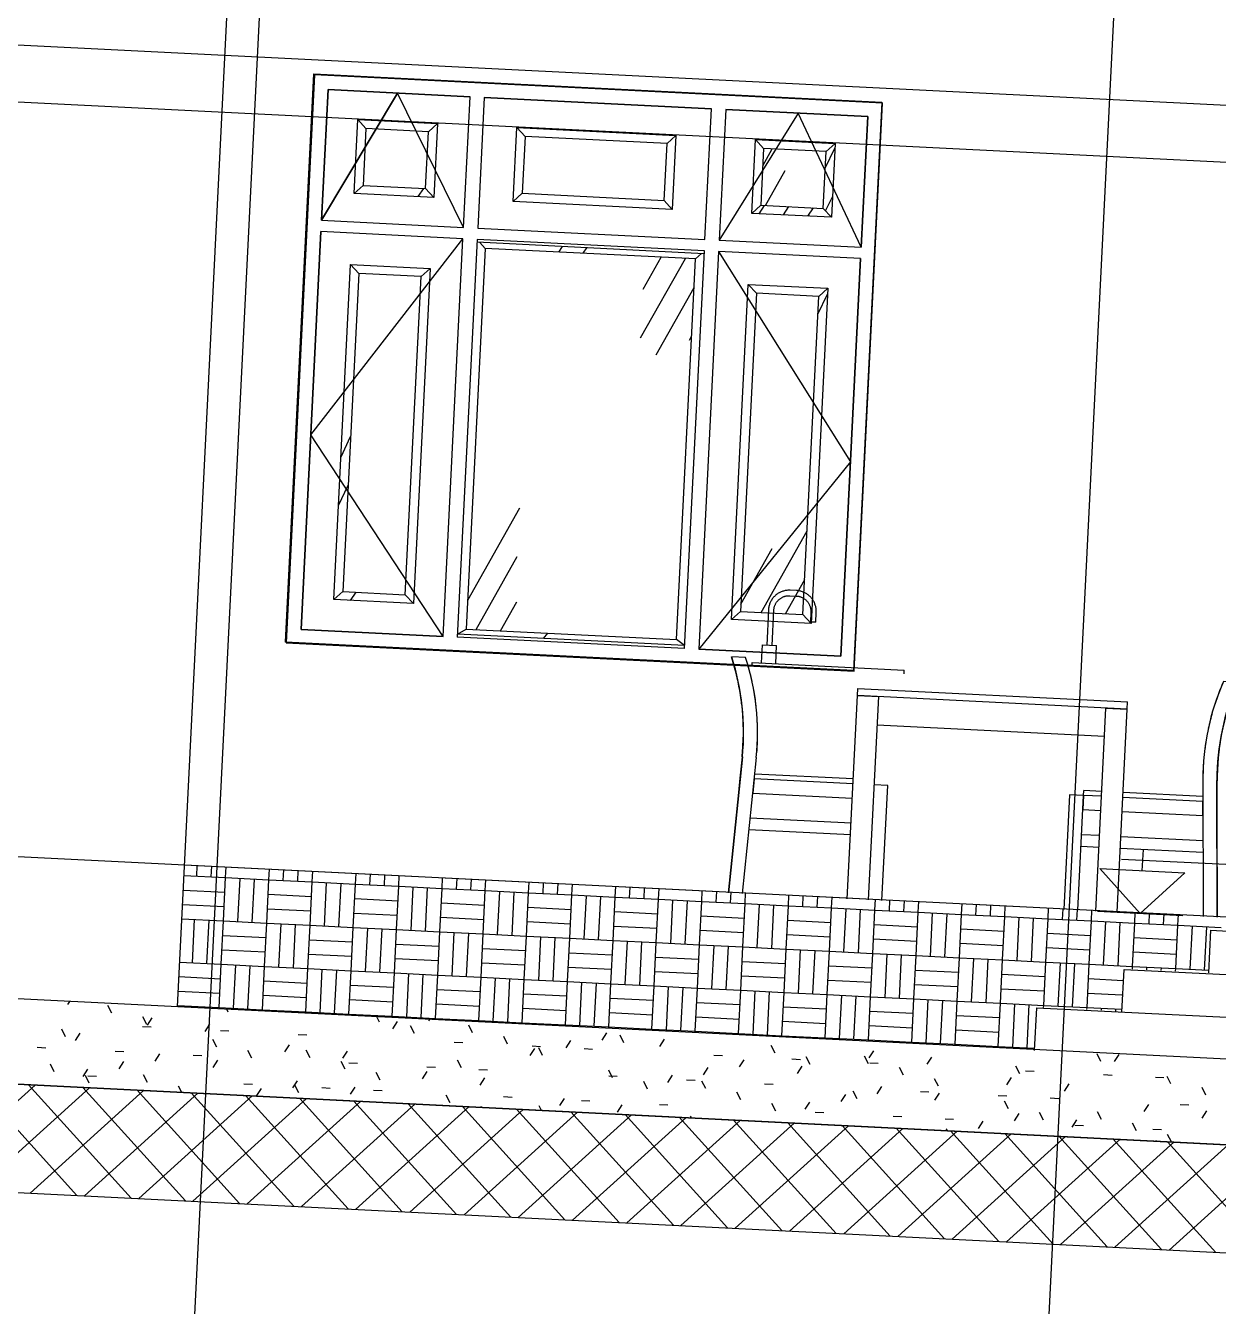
# Model space of a CAD drawing. Extents: x 549999 to 550212, y 1838161 to 1838467.
# Drawn here: x 550112.79 to 550116.984, y 1838236.782 to 1838241.285 of the extents above; entities that cross this region are included whole.
import ezdxf

# ---------------------------------------------------------------- set-up
doc = ezdxf.new("R2010")
doc.units = 0
for name, color, linetype in [('Level 1', 7, 'Continuous'), ('Level 11', 7, 'Continuous'), ('Level 14', 7, 'Continuous'), ('Level 15', 7, 'Continuous'), ('Level 18', 7, 'Continuous'), ('Level 20', 7, 'Continuous'), ('Level 24', 7, 'Continuous'), ('Level 28', 7, 'Continuous'), ('Level 3', 7, 'Continuous'), ('Level 4', 7, 'Continuous'), ('Level 7', 7, 'Continuous'), ('Level 8', 7, 'Continuous')]:
    doc.layers.add(name, color=color, linetype=linetype)

# ---------------------------------------------------------------- blocks, each defined once
blk = doc.blocks.new('M_SIN2')
at = {"layer": 'Level 3'}
for p, q in [((-214.58, 107.31), (-216.8, 107.31)), ((-216.8, 105.4), (-214.58, 105.4)), ((-224.11, 100), (-224.11, 87.62)), ((-222.2, 87.62), (-222.2, 100)), ((-209.18, 100), (-209.18, 96.51)), ((-207.28, 96.51), (-207.28, 100)), ((-207.28, 96.51), (-209.18, 96.51)), ((-225.69, 87.62), (-225.69, 81.27)), ((-225.69, 87.62), (-225.69, 81.27)), ((-225.63, 87.62), (-223.15, 87.62)), ((-225.63, 87.62), (-225.63, 87.62)), ((-223.15, 87.62), (-220.68, 87.62)), ((-220.68, 87.62), (-220.68, 87.62)), ((-220.61, 81.27), (-220.61, 87.62)), ((-220.61, 81.27), (-220.61, 87.62)), ((-228.87, 81.27), (-175.37, 81.27)), ((-228.87, 80), (-228.87, 81.27)), ((-175.37, 80), (-175.37, 81.27))]:
    blk.add_line(p, q, dxfattribs=at)
for points in [[(-216.8, 107.31), (-217.1, 107.3), (-217.39, 107.28), (-217.68, 107.25), (-217.97, 107.21), (-218.25, 107.16), (-218.54, 107.1), (-218.82, 107.02), (-219.1, 106.93), (-219.38, 106.84), (-219.65, 106.73), (-219.91, 106.61), (-220.18, 106.48), (-220.43, 106.34), (-220.68, 106.19), (-220.93, 106.03), (-221.16, 105.86), (-221.4, 105.68), (-221.62, 105.49), (-221.83, 105.3), (-222.04, 105.09), (-222.24, 104.88), (-222.43, 104.66), (-222.61, 104.43), (-222.79, 104.19), (-222.95, 103.95), (-223.1, 103.7), (-223.24, 103.44), (-223.38, 103.18), (-223.5, 102.92), (-223.61, 102.65), (-223.71, 102.37), (-223.8, 102.1), (-223.88, 101.81), (-223.94, 101.53), (-224, 101.24), (-224.04, 100.95), (-224.08, 100.66), (-224.1, 100.37), (-224.11, 100.08), (-224.11, 100)], [(-222.2, 100), (-222.2, 100.22), (-222.18, 100.43), (-222.16, 100.65), (-222.13, 100.86), (-222.09, 101.07), (-222.05, 101.29), (-221.99, 101.49), (-221.93, 101.7), (-221.86, 101.9), (-221.78, 102.1), (-221.69, 102.3), (-221.59, 102.49), (-221.49, 102.68), (-221.38, 102.87), (-221.26, 103.05), (-221.13, 103.23), (-221, 103.4), (-220.86, 103.56), (-220.72, 103.72), (-220.56, 103.87), (-220.41, 104.02), (-220.24, 104.16), (-220.07, 104.3), (-219.9, 104.42), (-219.72, 104.54), (-219.54, 104.66), (-219.35, 104.76), (-219.16, 104.86), (-218.96, 104.95), (-218.76, 105.03), (-218.56, 105.11), (-218.35, 105.17), (-218.14, 105.23), (-217.93, 105.28), (-217.72, 105.32), (-217.51, 105.35), (-217.29, 105.38), (-217.08, 105.39), (-216.86, 105.4), (-216.8, 105.4)], [(-209.71, 105.44), (-209.93, 105.63), (-210.16, 105.81), (-210.39, 105.98), (-210.64, 106.15), (-210.88, 106.3), (-211.14, 106.44), (-211.4, 106.58), (-211.67, 106.7), (-211.94, 106.81), (-212.21, 106.91), (-212.49, 107), (-212.77, 107.08), (-213.05, 107.14), (-213.34, 107.2), (-213.63, 107.24), (-213.92, 107.27), (-214.21, 107.3), (-214.5, 107.3), (-214.58, 107.31)], [(-214.58, 105.4), (-214.37, 105.4), (-214.15, 105.38), (-213.94, 105.36), (-213.72, 105.33), (-213.51, 105.29), (-213.3, 105.25), (-213.09, 105.19), (-212.88, 105.13), (-212.68, 105.05), (-212.48, 104.97), (-212.28, 104.89), (-212.09, 104.79), (-211.9, 104.69), (-211.71, 104.58), (-211.53, 104.46), (-211.36, 104.33), (-211.19, 104.2), (-211.02, 104.06), (-210.86, 103.91), (-210.71, 103.76), (-210.56, 103.61), (-210.42, 103.44), (-210.29, 103.27), (-210.16, 103.1), (-210.04, 102.92), (-209.93, 102.73), (-209.82, 102.55), (-209.72, 102.35), (-209.63, 102.16), (-209.55, 101.96), (-209.48, 101.76), (-209.41, 101.55), (-209.35, 101.34), (-209.3, 101.13), (-209.26, 100.92), (-209.23, 100.71), (-209.21, 100.49), (-209.19, 100.28), (-209.18, 100.06), (-209.18, 100)], [(-207.28, 100), (-207.28, 100.29), (-207.3, 100.59), (-207.33, 100.88), (-207.37, 101.17), (-207.42, 101.45), (-207.49, 101.74), (-207.56, 102.02), (-207.65, 102.3), (-207.75, 102.57), (-207.86, 102.85), (-207.97, 103.11), (-208.1, 103.37), (-208.24, 103.63), (-208.39, 103.88), (-208.55, 104.13), (-208.72, 104.36), (-208.9, 104.59), (-209.09, 104.82), (-209.29, 105.03), (-209.49, 105.24), (-209.71, 105.44)]]:
    blk.add_lwpolyline(points, dxfattribs=at)
blk = doc.blocks.new('DININ3')
at = {"layer": 'Level 1'}
for p, q in [((-231.27, 82.9), (-236.17, 82.9)), ((-58.14, 82.9), (-63.04, 82.9)), ((-191.35, 74), (-96.35, 74)), ((-191.35, 71.5), (-191.35, 74)), ((-96.35, 71.5), (-96.35, 74)), ((-191.35, 71.5), (-183.85, 71.5)), ((-191.35, 0), (-191.35, 71.5)), ((-96.35, 71.5), (-191.35, 71.5)), ((-183.85, 0), (-183.85, 71.5)), ((-103.85, 71.5), (-96.35, 71.5)), ((-103.85, 0), (-103.85, 71.5)), ((-96.35, 0), (-96.35, 71.5)), ((-103.85, 61.5), (-183.85, 61.5)), ((-230.68, 47.97), (-233.19, 0)), ((-230.76, 47.93), (-231.15, 40.42)), ((-230.76, 47.93), (-231.15, 40.42)), ((-228.27, 0), (-225.76, 47.93)), ((-68.55, 47.93), (-66.04, 0)), ((-61.12, 0), (-63.63, 47.97)), ((-63.15, 40.42), (-63.55, 47.93)), ((-63.15, 40.42), (-63.55, 47.93)), ((-191.35, 42.16), (-226.06, 42.16)), ((-103.85, 42.16), (-110.15, 42.16)), ((-110.15, 40.42), (-110.15, 42.16)), ((-68.25, 42.16), (-96.35, 42.16)), ((-231.15, 40.42), (-231.42, 35.43)), ((-226.15, 40.42), (-226.42, 35.42)), ((-191.35, 40.42), (-226.15, 40.42)), ((-179.15, 40.42), (-183.85, 40.42)), ((-179.15, 0), (-179.15, 40.42)), ((-115.15, 40.42), (-115.15, 0)), ((-110.15, 40.42), (-115.15, 40.42)), ((-110.15, 40.42), (-110.15, 35.42)), ((-103.85, 40.42), (-110.15, 40.42)), ((-110.15, 0), (-110.15, 40.42)), ((-68.15, 40.42), (-96.35, 40.42)), ((-67.89, 35.42), (-68.15, 40.42)), ((-62.89, 35.43), (-63.15, 40.42)), ((-231.42, 35.43), (-233.27, 0)), ((-231.42, 35.43), (-233.27, 0)), ((-226.42, 35.42), (-191.35, 35.42)), ((-110.15, 35.42), (-103.85, 35.42)), ((-96.35, 35.42), (-67.89, 35.42)), ((-61.04, 0), (-62.89, 35.43)), ((-61.04, 0), (-62.89, 35.43)), ((-227.09, 22.57), (-191.35, 22.57)), ((-191.35, 26.57), (-226.88, 26.57)), ((-103.85, 26.57), (-110.15, 26.57)), ((-110.15, 22.57), (-103.85, 22.57)), ((-67.43, 26.57), (-96.35, 26.57)), ((-96.35, 22.57), (-67.22, 22.57))]:
    blk.add_line(p, q, dxfattribs=at)
for centre, start, end in [((-316.15, 52.41), 358.1579, 20.8922), ((-316.15, 52.41), 15.0604, 20.8922), ((-316.15, 52.41), 15.0604, 20.8922), ((-316.06, 52.44), 357, 20.8679), ((-311.15, 52.41), 15.0599, 20.8922), ((-311.15, 52.41), 357, 20.8922), ((16.84, 52.41), 159.1078, 183), ((16.84, 52.41), 159.1078, 164.9401), ((21.75, 52.44), 159.1321, 183), ((21.84, 52.41), 159.1078, 181.8421), ((21.84, 52.41), 159.1078, 164.9396), ((21.84, 52.41), 159.1078, 164.9396), ((-316.15, 52.41), 9.228, 13.121), ((-316.15, 52.41), 9.228, 13.121), ((-311.15, 52.41), 9.2272, 13.1213), ((16.84, 52.41), 166.8787, 170.7728), ((21.84, 52.41), 166.879, 170.772), ((21.84, 52.41), 166.879, 170.772), ((-316.15, 52.41), 3.3952, 6.904), ((-316.15, 52.41), 3.3952, 6.904), ((-311.15, 52.41), 3.394, 6.9046), ((16.84, 52.41), 173.0954, 176.606), ((21.84, 52.41), 173.096, 176.6048), ((21.84, 52.41), 173.096, 176.6048), ((-316.15, 52.41), 357, 0.909), ((-316.15, 52.41), 357, 0.909), ((-311.15, 52.41), 358.1579, 0.9098), ((16.84, 52.41), 179.0902, 181.8421), ((21.84, 52.41), 179.091, 183), ((21.84, 52.41), 179.091, 183)]:
    blk.add_arc(centre, 85.5, start, end, dxfattribs=at)
blk = doc.blocks.new('SO2005')
at = {"layer": 'Level 7'}
for p, q in [((-392.9, 280), (-392.9, 80)), ((-192.9, 280), (-392.9, 280)), ((-192.9, 80), (-192.9, 280)), ((-387.9, 229), (-363.4, 275)), ((-363.4, 275), (-387.9, 229)), ((-337.9, 275), (-387.9, 275)), ((-387.9, 275), (-387.9, 229)), ((-387.9, 229), (-387.9, 275)), ((-387.9, 275), (-337.9, 275)), ((-337.9, 229), (-363.4, 275)), ((-337.9, 229), (-337.9, 275)), ((-337.9, 229), (-337.9, 275)), ((-332.9, 275), (-332.9, 229)), ((-332.9, 275), (-252.9, 275)), ((-332.9, 275), (-332.9, 229)), ((-252.9, 275), (-332.9, 275)), ((-252.9, 229), (-252.9, 275)), ((-252.9, 229), (-252.9, 275)), ((-222.4, 275), (-247.9, 229)), ((-247.9, 275), (-247.9, 229)), ((-197.9, 275), (-247.9, 275)), ((-247.9, 275), (-247.9, 229)), ((-247.9, 275), (-197.9, 275)), ((-197.9, 229), (-222.4, 275)), ((-197.9, 229), (-197.9, 275)), ((-197.9, 275), (-197.9, 229)), ((-376.9, 265), (-373.9, 262)), ((-376.9, 239), (-376.9, 265)), ((-376.9, 265), (-348.9, 265)), ((-351.9, 262), (-373.9, 262)), ((-373.9, 262), (-373.9, 242)), ((-351.9, 262), (-348.9, 265)), ((-351.9, 242), (-351.9, 262)), ((-348.9, 265), (-348.9, 239)), ((-320.9, 265), (-317.9, 262)), ((-320.9, 239), (-320.9, 265)), ((-320.9, 265), (-264.9, 265)), ((-267.9, 262), (-317.9, 262)), ((-317.9, 262), (-317.9, 242)), ((-267.9, 262), (-264.9, 265)), ((-267.9, 242), (-267.9, 262)), ((-264.9, 265), (-264.9, 239)), ((-236.9, 265), (-208.9, 265)), ((-236.9, 239), (-236.9, 265)), ((-236.9, 265), (-233.9, 262)), ((-233.9, 255.9), (-230.85, 262)), ((-211.9, 262), (-233.9, 262)), ((-233.9, 262), (-233.9, 242)), ((-211.9, 262), (-208.9, 265)), ((-211.9, 256.15), (-208.9, 263.36)), ((-211.9, 242), (-211.9, 262)), ((-208.9, 265), (-208.9, 239)), ((-232.28, 242), (-225.94, 254.67)), ((-211.02, 241.12), (-208.9, 246.21)), ((-376.9, 239), (-373.9, 242)), ((-348.9, 239), (-376.9, 239)), ((-373.9, 242), (-351.9, 242)), ((-354.37, 239), (-352.56, 242)), ((-348.9, 239), (-351.9, 242)), ((-320.9, 239), (-317.9, 242)), ((-264.9, 239), (-320.9, 239)), ((-317.9, 242), (-267.9, 242)), ((-264.9, 239), (-267.9, 242)), ((-236.9, 239), (-233.9, 242)), ((-208.9, 239), (-236.9, 239)), ((-234.35, 239), (-232.55, 242)), ((-233.9, 242), (-211.9, 242)), ((-225.78, 239), (-223.98, 242)), ((-217.21, 239), (-215.4, 242)), ((-208.9, 239), (-211.9, 242)), ((-387.9, 229), (-337.9, 229)), ((-387.9, 229), (-337.9, 229)), ((-332.9, 229), (-252.9, 229)), ((-332.9, 229), (-252.9, 229)), ((-247.9, 229), (-197.9, 229)), ((-247.9, 229), (-197.9, 229)), ((-247.9, 229), (-197.9, 229)), ((-387.9, 153.5), (-337.9, 225)), ((-337.9, 225), (-387.9, 225)), ((-387.9, 225), (-387.9, 85)), ((-337.9, 225), (-387.9, 225)), ((-387.9, 85), (-387.9, 225)), ((-337.9, 85), (-337.9, 225)), ((-337.9, 85), (-337.9, 225)), ((-332.9, 225), (-332.9, 85)), ((-252.9, 225), (-332.9, 225)), ((-252.9, 224), (-332.9, 224)), ((-331.92, 224.01), (-329.9, 222)), ((-255.9, 222), (-329.9, 222)), ((-329.9, 222), (-329.9, 88)), ((-304.04, 222), (-302.84, 224)), ((-295.47, 222), (-294.27, 224)), ((-273.76, 193.33), (-259.43, 222)), ((-273.76, 210.48), (-268, 222)), ((-255.9, 222), (-253.9, 224)), ((-255.9, 88), (-255.9, 222)), ((-252.9, 85), (-252.9, 225)), ((-247.9, 225), (-197.9, 153.5)), ((-247.9, 225), (-247.9, 85)), ((-197.9, 225), (-247.9, 225)), ((-247.9, 225), (-247.9, 85)), ((-197.9, 225), (-247.9, 225)), ((-197.9, 85), (-197.9, 225)), ((-197.9, 225), (-197.9, 85)), ((-376.9, 214), (-373.9, 211)), ((-376.9, 96), (-376.9, 214)), ((-376.9, 214), (-348.9, 214)), ((-351.9, 211), (-348.9, 214)), ((-348.9, 214), (-348.9, 96)), ((-268.04, 187.62), (-255.9, 211.9)), ((-236.9, 214), (-233.9, 211)), ((-236.9, 96), (-236.9, 214)), ((-236.9, 214), (-208.9, 214)), ((-211.9, 211), (-208.9, 214)), ((-211.9, 204.71), (-208.9, 211.92)), ((-208.9, 214), (-208.9, 96)), ((-351.9, 211), (-373.9, 211)), ((-373.9, 211), (-373.9, 99)), ((-351.9, 99), (-351.9, 211)), ((-211.9, 211), (-233.9, 211)), ((-233.9, 211), (-233.9, 99)), ((-211.9, 99), (-211.9, 211)), ((-256.61, 193.33), (-255.9, 194.75)), ((-337.9, 85), (-387.9, 153.5)), ((-376.9, 146.33), (-373.9, 153.55)), ((-197.9, 153.5), (-247.9, 85)), ((-376.9, 129.19), (-373.9, 136.4)), ((-329.9, 98.19), (-313.23, 131.54)), ((-226.63, 99), (-211.9, 128.45)), ((-233.9, 101.59), (-223.88, 121.63)), ((-326.43, 88), (-313.23, 114.39)), ((-218.06, 99), (-211.9, 111.3)), ((-373.9, 99), (-376.9, 96)), ((-348.9, 96), (-376.9, 96)), ((-373.9, 99), (-351.9, 99)), ((-371, 96), (-369.19, 99)), ((-351.9, 99), (-348.9, 96)), ((-317.85, 88), (-312.62, 98.46)), ((-236.9, 96), (-233.9, 99)), ((-208.9, 96), (-236.9, 96)), ((-233.9, 99), (-211.9, 99)), ((-208.9, 96), (-211.9, 99)), ((-332.9, 86), (-329.9, 88)), ((-252.9, 86), (-332.9, 86)), ((-329.9, 88), (-255.9, 88)), ((-302.65, 86), (-301.23, 88)), ((-252.9, 86), (-255.9, 88)), ((-387.9, 85), (-337.9, 85)), ((-337.9, 85), (-387.9, 85)), ((-252.9, 85), (-332.9, 85)), ((-247.9, 85), (-197.9, 85)), ((-197.9, 85), (-247.9, 85)), ((-392.9, 80), (-192.9, 80))]:
    blk.add_line(p, q, dxfattribs=at)
blk = doc.blocks.new('FLOO30')
at = {"layer": 'Level 8'}
for p, q in [((-92.9, -35), (-92.9, -20)), ((-92.9, -20), (125.6, -20)), ((-122.9, -50), (-122.9, -35)), ((-122.9, -35), (125.6, -35))]:
    blk.add_line(p, q, dxfattribs=at)
blk = doc.blocks.new('SPOT_3')
at = {"layer": 'Level 24'}
for p, q in [((-95.73, 18.75), (-28.23, 18.75)), ((-88.23, 15), (-88.23, 22.5)), ((-88.23, 0), (-103.23, 15)), ((-103.23, 15), (-73.23, 15)), ((-88.23, 0), (-103.23, 15)), ((-103.23, 15), (-73.23, 15)), ((-73.23, 15), (-88.23, 0)), ((-73.23, 15), (-88.23, 0)), ((-103.23, 0), (-73.23, 0))]:
    blk.add_line(p, q, dxfattribs=at)

msp = doc.modelspace()

# ---------------------------------------------------------------- linework, layer by layer
at = {"layer": 'Level 11'}
for p, q in [((550112.4247, 1838237.1995), (550112.8232, 1838237.56)), ((550112.97, 1838237.1722), (550112.6095, 1838237.5707)), ((550112.6154, 1838237.1899), (550113.0139, 1838237.5505)), ((550113.1607, 1838237.1627), (550112.8002, 1838237.5612)), ((550112.8061, 1838237.1804), (550113.2046, 1838237.541)), ((550113.3514, 1838237.1532), (550112.9908, 1838237.5516)), ((550112.9968, 1838237.1709), (550113.3953, 1838237.5314)), ((550113.5421, 1838237.1436), (550113.1815, 1838237.5421)), ((550113.7328, 1838237.1341), (550113.3722, 1838237.5326)), ((550113.1874, 1838237.1613), (550113.5859, 1838237.5219)), ((550113.3781, 1838237.1518), (550113.7766, 1838237.5124)), ((550113.9234, 1838237.1246), (550113.5629, 1838237.5231)), ((550113.5688, 1838237.1423), (550113.9673, 1838237.5028)), ((550114.1141, 1838237.115), (550113.7536, 1838237.5135)), ((550113.7595, 1838237.1327), (550114.158, 1838237.4933)), ((550114.3048, 1838237.1055), (550113.9442, 1838237.504)), ((550114.4955, 1838237.096), (550114.1349, 1838237.4945)), ((550114.6862, 1838237.0864), (550114.3256, 1838237.4849)), ((550113.9502, 1838237.1232), (550114.3487, 1838237.4838)), ((550114.1408, 1838237.1137), (550114.5393, 1838237.4742)), ((550114.3315, 1838237.1042), (550114.73, 1838237.4647)), ((550114.8768, 1838237.0769), (550114.5163, 1838237.4754)), ((550114.5222, 1838237.0946), (550114.9207, 1838237.4552)), ((550115.0675, 1838237.0674), (550114.707, 1838237.4659)), ((550114.7129, 1838237.0851), (550115.1114, 1838237.4456)), ((550115.2582, 1838237.0578), (550114.8977, 1838237.4563)), ((550115.4489, 1838237.0483), (550115.0883, 1838237.4468)), ((550114.9036, 1838237.0756), (550115.3021, 1838237.4361)), ((550115.0942, 1838237.066), (550115.4927, 1838237.4266)), ((550115.6396, 1838237.0388), (550115.279, 1838237.4373)), ((550115.2849, 1838237.0565), (550115.6834, 1838237.417)), ((550115.8302, 1838237.0292), (550115.4697, 1838237.4277)), ((550115.4756, 1838237.047), (550115.8741, 1838237.4075)), ((550116.0209, 1838237.0197), (550115.6604, 1838237.4182)), ((550115.6663, 1838237.0374), (550116.0648, 1838237.398)), ((550116.2116, 1838237.0102), (550115.8511, 1838237.4087)), ((550116.4023, 1838237.0006), (550116.0417, 1838237.3991)), ((550115.857, 1838237.0279), (550116.2555, 1838237.3884)), ((550116.0476, 1838237.0184), (550116.4461, 1838237.3789)), ((550116.593, 1838236.9911), (550116.2324, 1838237.3896)), ((550116.2383, 1838237.0088), (550116.6368, 1838237.3694)), ((550116.7836, 1838236.9816), (550116.4231, 1838237.3801)), ((550116.429, 1838236.9993), (550116.8275, 1838237.3598)), ((550116.9743, 1838236.972), (550116.6138, 1838237.3705)), ((550116.6197, 1838236.9898), (550117.0182, 1838237.3503)), ((550117.165, 1838236.9625), (550116.8045, 1838237.361)), ((550116.8104, 1838236.9802), (550117.2089, 1838237.3408))]:
    msp.add_line(p, q, dxfattribs=at)
at = {"layer": 'Level 14'}
for p, q in [((550113.3465, 1838238.2968), (550113.4929, 1838238.2895)), ((550113.3915, 1838238.2946), (550113.3934, 1838238.3325)), ((550113.4422, 1838238.292), (550113.4441, 1838238.33)), ((550113.4929, 1838238.2895), (550113.4948, 1838238.3275)), ((550113.6452, 1838238.2819), (550113.6471, 1838238.3198)), ((550113.6959, 1838238.2794), (550113.6978, 1838238.3173)), ((550113.7466, 1838238.2768), (550113.7485, 1838238.3148)), ((550113.7974, 1838238.2743), (550113.7993, 1838238.3122)), ((550113.9496, 1838238.2667), (550113.9515, 1838238.3046)), ((550114.0003, 1838238.2641), (550114.0022, 1838238.3021)), ((550114.0511, 1838238.2616), (550114.053, 1838238.2996)), ((550114.1018, 1838238.2591), (550114.1037, 1838238.297)), ((550113.4853, 1838238.1373), (550113.4929, 1838238.2895)), ((550113.4929, 1838238.2895), (550113.6452, 1838238.2819)), ((550113.5361, 1838238.1348), (550113.5437, 1838238.287)), ((550113.5868, 1838238.1322), (550113.5944, 1838238.2844)), ((550113.6376, 1838238.1297), (550113.6452, 1838238.2819)), ((550113.6452, 1838238.2819), (550113.7974, 1838238.2743)), ((550113.7898, 1838238.1221), (550113.7974, 1838238.2743)), ((550113.7974, 1838238.2743), (550113.9496, 1838238.2667)), ((550113.8405, 1838238.1195), (550113.8481, 1838238.2717)), ((550113.8912, 1838238.117), (550113.8988, 1838238.2692)), ((550113.942, 1838238.1145), (550113.9496, 1838238.2667)), ((550113.9496, 1838238.2667), (550114.1018, 1838238.2591)), ((550114.0942, 1838238.1069), (550114.1018, 1838238.2591)), ((550114.1018, 1838238.2591), (550114.254, 1838238.2515)), ((550114.1449, 1838238.1043), (550114.1525, 1838238.2565)), ((550114.1957, 1838238.1018), (550114.2033, 1838238.254)), ((550114.2464, 1838238.0992), (550114.254, 1838238.2515)), ((550114.254, 1838238.2515), (550114.2559, 1838238.2894)), ((550114.254, 1838238.2515), (550114.4062, 1838238.2438)), ((550114.3047, 1838238.2489), (550114.3066, 1838238.2869)), ((550114.3555, 1838238.2464), (550114.3574, 1838238.2843)), ((550114.4062, 1838238.2438), (550114.4081, 1838238.2818)), ((550114.5584, 1838238.2362), (550114.5603, 1838238.2742)), ((550114.6092, 1838238.2337), (550114.6111, 1838238.2717)), ((550114.6599, 1838238.2312), (550114.6618, 1838238.2691)), ((550114.7106, 1838238.2286), (550114.7125, 1838238.2666)), ((550114.8628, 1838238.221), (550114.8647, 1838238.259)), ((550114.9136, 1838238.2185), (550114.9155, 1838238.2564)), ((550114.9643, 1838238.2159), (550114.9662, 1838238.2539)), ((550115.015, 1838238.2134), (550115.0169, 1838238.2514)), ((550113.344, 1838238.2461), (550113.4904, 1838238.2388)), ((550113.6426, 1838238.2312), (550113.7948, 1838238.2235)), ((550113.947, 1838238.2159), (550114.0993, 1838238.2083)), ((550114.3986, 1838238.0916), (550114.4062, 1838238.2438)), ((550114.4062, 1838238.2438), (550114.5584, 1838238.2362)), ((550114.4493, 1838238.0891), (550114.4569, 1838238.2413)), ((550114.5001, 1838238.0866), (550114.5077, 1838238.2388)), ((550114.5508, 1838238.084), (550114.5584, 1838238.2362)), ((550114.5584, 1838238.2362), (550114.7106, 1838238.2286)), ((550114.703, 1838238.0764), (550114.7106, 1838238.2286)), ((550114.7106, 1838238.2286), (550114.8628, 1838238.221)), ((550114.7538, 1838238.0739), (550114.7614, 1838238.2261)), ((550114.8045, 1838238.0713), (550114.8121, 1838238.2236)), ((550114.8552, 1838238.0688), (550114.8628, 1838238.221)), ((550114.8628, 1838238.221), (550115.015, 1838238.2134)), ((550115.0074, 1838238.0612), (550115.015, 1838238.2134)), ((550115.015, 1838238.2134), (550115.1673, 1838238.2058)), ((550115.0582, 1838238.0587), (550115.0658, 1838238.2109)), ((550115.1089, 1838238.0561), (550115.1165, 1838238.2083)), ((550115.1596, 1838238.0536), (550115.1673, 1838238.2058)), ((550115.1673, 1838238.2058), (550115.1692, 1838238.2437)), ((550115.1673, 1838238.2058), (550115.3195, 1838238.1982)), ((550115.218, 1838238.2033), (550115.2199, 1838238.2412)), ((550115.2687, 1838238.2007), (550115.2706, 1838238.2387)), ((550115.3195, 1838238.1982), (550115.3214, 1838238.2361)), ((550115.4717, 1838238.1906), (550115.4736, 1838238.2285)), ((550115.5224, 1838238.188), (550115.5243, 1838238.226)), ((550115.5732, 1838238.1855), (550115.575, 1838238.2235)), ((550115.6239, 1838238.183), (550115.6258, 1838238.2209)), ((550115.7761, 1838238.1754), (550115.778, 1838238.2133)), ((550115.8268, 1838238.1728), (550115.8287, 1838238.2108)), ((550115.8776, 1838238.1703), (550115.8795, 1838238.2082)), ((550115.9283, 1838238.1677), (550115.9302, 1838238.2057)), ((550113.3415, 1838238.1953), (550113.4879, 1838238.188)), ((550113.6401, 1838238.1804), (550113.7923, 1838238.1728)), ((550113.9445, 1838238.1652), (550114.0967, 1838238.1576)), ((550114.2515, 1838238.2007), (550114.4037, 1838238.1931)), ((550114.5559, 1838238.1855), (550114.7081, 1838238.1779)), ((550114.8603, 1838238.1703), (550115.0125, 1838238.1627)), ((550115.3119, 1838238.046), (550115.3195, 1838238.1982)), ((550115.3195, 1838238.1982), (550115.4717, 1838238.1906)), ((550115.3626, 1838238.0434), (550115.3702, 1838238.1957)), ((550115.4133, 1838238.0409), (550115.4209, 1838238.1931)), ((550115.4641, 1838238.0384), (550115.4717, 1838238.1906)), ((550115.4717, 1838238.1906), (550115.6239, 1838238.183)), ((550115.6163, 1838238.0308), (550115.6239, 1838238.183)), ((550115.6239, 1838238.183), (550115.7761, 1838238.1754)), ((550115.667, 1838238.0282), (550115.6746, 1838238.1804)), ((550115.7178, 1838238.0257), (550115.7254, 1838238.1779)), ((550115.7685, 1838238.0231), (550115.7761, 1838238.1754)), ((550115.7761, 1838238.1754), (550115.9283, 1838238.1677)), ((550115.9207, 1838238.0155), (550115.9283, 1838238.1677)), ((550115.9283, 1838238.1677), (550116.0805, 1838238.1601)), ((550115.9714, 1838238.013), (550115.979, 1838238.1652)), ((550116.0222, 1838238.0105), (550116.0298, 1838238.1627)), ((550116.0729, 1838238.0079), (550116.0805, 1838238.1601)), ((550116.0805, 1838238.1601), (550116.0824, 1838238.1981)), ((550116.0805, 1838238.1601), (550116.2327, 1838238.1525)), ((550116.1313, 1838238.1576), (550116.1332, 1838238.1956)), ((550116.182, 1838238.1551), (550116.1839, 1838238.193)), ((550116.2327, 1838238.1525), (550116.2346, 1838238.1905)), ((550116.3849, 1838238.1449), (550116.3868, 1838238.1829)), ((550116.4357, 1838238.1424), (550116.4376, 1838238.1803)), ((550116.4864, 1838238.1398), (550116.4883, 1838238.1778)), ((550116.5371, 1838238.1373), (550116.539, 1838238.1753)), ((550116.6894, 1838238.1297), (550116.6913, 1838238.1677)), ((550116.7401, 1838238.1272), (550116.742, 1838238.1651)), ((550116.7908, 1838238.1246), (550116.7927, 1838238.1626)), ((550116.8416, 1838238.1221), (550116.8435, 1838238.16)), ((550113.3389, 1838238.1446), (550113.4853, 1838238.1373)), ((550113.3763, 1838237.9902), (550113.3839, 1838238.1424)), ((550113.427, 1838237.9876), (550113.4346, 1838238.1398)), ((550113.4777, 1838237.9851), (550113.4853, 1838238.1373)), ((550113.4853, 1838238.1373), (550113.6376, 1838238.1297)), ((550113.6299, 1838237.9775), (550113.6376, 1838238.1297)), ((550113.6376, 1838238.1297), (550113.7898, 1838238.1221)), ((550113.6807, 1838237.9749), (550113.6883, 1838238.1271)), ((550113.7314, 1838237.9724), (550113.739, 1838238.1246)), ((550113.7822, 1838237.9699), (550113.7898, 1838238.1221)), ((550113.7898, 1838238.1221), (550113.942, 1838238.1145)), ((550114.2489, 1838238.15), (550114.4011, 1838238.1424)), ((550114.5533, 1838238.1348), (550114.7056, 1838238.1272)), ((550114.8578, 1838238.1195), (550115.01, 1838238.1119)), ((550115.1647, 1838238.1551), (550115.3169, 1838238.1475)), ((550115.4691, 1838238.1398), (550115.6214, 1838238.1322)), ((550115.7736, 1838238.1246), (550115.9258, 1838238.117)), ((550116.2251, 1838238.0003), (550116.2327, 1838238.1525)), ((550116.2327, 1838238.1525), (550116.3849, 1838238.1449)), ((550116.2759, 1838237.9978), (550116.2835, 1838238.15)), ((550116.3266, 1838237.9952), (550116.3342, 1838238.1475)), ((550116.3773, 1838237.9927), (550116.3849, 1838238.1449)), ((550116.3849, 1838238.1449), (550116.5371, 1838238.1373)), ((550116.5295, 1838237.9851), (550116.5371, 1838238.1373)), ((550116.5371, 1838238.1373), (550116.6894, 1838238.1297)), ((550116.5803, 1838237.9826), (550116.5879, 1838238.1348)), ((550116.631, 1838237.98), (550116.6386, 1838238.1322)), ((550116.6817, 1838237.9775), (550116.6894, 1838238.1297)), ((550116.6894, 1838238.1297), (550116.8416, 1838238.1221)), ((550116.834, 1838237.9699), (550116.8416, 1838238.1221)), ((550116.8416, 1838238.1221), (550116.9938, 1838238.1145)), ((550116.8847, 1838237.9673), (550116.8923, 1838238.1196)), ((550116.9354, 1838237.9648), (550116.943, 1838238.117)), ((550113.4828, 1838238.0866), (550113.635, 1838238.0789)), ((550113.7872, 1838238.0713), (550113.9394, 1838238.0637)), ((550113.9344, 1838237.9623), (550113.942, 1838238.1145)), ((550113.942, 1838238.1145), (550114.0942, 1838238.1069)), ((550113.9851, 1838237.9597), (550113.9927, 1838238.1119)), ((550114.0358, 1838237.9572), (550114.0434, 1838238.1094)), ((550114.0866, 1838237.9546), (550114.0942, 1838238.1069)), ((550114.0942, 1838238.1069), (550114.2464, 1838238.0992)), ((550114.2388, 1838237.947), (550114.2464, 1838238.0992)), ((550114.2464, 1838238.0992), (550114.3986, 1838238.0916)), ((550114.2895, 1838237.9445), (550114.2971, 1838238.0967)), ((550114.3403, 1838237.942), (550114.3479, 1838238.0942)), ((550114.391, 1838237.9394), (550114.3986, 1838238.0916)), ((550114.3986, 1838238.0916), (550114.5508, 1838238.084)), ((550114.5432, 1838237.9318), (550114.5508, 1838238.084)), ((550114.5508, 1838238.084), (550114.703, 1838238.0764)), ((550114.5939, 1838237.9293), (550114.6015, 1838238.0815)), ((550114.6447, 1838237.9267), (550114.6523, 1838238.079)), ((550114.6954, 1838237.9242), (550114.703, 1838238.0764)), ((550114.703, 1838238.0764), (550114.8552, 1838238.0688)), ((550115.1622, 1838238.1043), (550115.3144, 1838238.0967)), ((550115.4666, 1838238.0891), (550115.6188, 1838238.0815)), ((550115.771, 1838238.0739), (550115.9232, 1838238.0663)), ((550116.078, 1838238.1094), (550116.2302, 1838238.1018)), ((550116.3824, 1838238.0942), (550116.5346, 1838238.0866)), ((550116.6868, 1838238.079), (550116.839, 1838238.0714)), ((550113.4803, 1838238.0358), (550113.6325, 1838238.0282)), ((550114.0916, 1838238.0561), (550114.2439, 1838238.0485)), ((550114.3961, 1838238.0409), (550114.5483, 1838238.0333)), ((550114.7005, 1838238.0257), (550114.8527, 1838238.0181)), ((550114.8476, 1838237.9166), (550114.8552, 1838238.0688)), ((550114.8552, 1838238.0688), (550115.0074, 1838238.0612)), ((550114.8984, 1838237.9141), (550114.906, 1838238.0663)), ((550114.9491, 1838237.9115), (550114.9567, 1838238.0637)), ((550114.9998, 1838237.909), (550115.0074, 1838238.0612)), ((550115.0074, 1838238.0612), (550115.1596, 1838238.0536)), ((550115.152, 1838237.9014), (550115.1596, 1838238.0536)), ((550115.1596, 1838238.0536), (550115.3119, 1838238.046)), ((550115.2028, 1838237.8988), (550115.2104, 1838238.0511)), ((550115.2535, 1838237.8963), (550115.2611, 1838238.0485)), ((550115.3043, 1838237.8938), (550115.3119, 1838238.046)), ((550115.3119, 1838238.046), (550115.4641, 1838238.0384)), ((550115.4565, 1838237.8862), (550115.4641, 1838238.0384)), ((550115.4641, 1838238.0384), (550115.6163, 1838238.0308)), ((550115.5072, 1838237.8836), (550115.5148, 1838238.0358)), ((550115.5579, 1838237.8811), (550115.5655, 1838238.0333)), ((550115.6087, 1838237.8785), (550115.6163, 1838238.0308)), ((550115.6163, 1838238.0308), (550115.7685, 1838238.0231)), ((550116.0754, 1838238.0587), (550116.2277, 1838238.0511)), ((550116.3799, 1838238.0434), (550116.5321, 1838238.0358)), ((550116.6843, 1838238.0282), (550116.8365, 1838238.0206)), ((550113.3313, 1838237.9924), (550113.4777, 1838237.9851)), ((550113.4701, 1838237.8329), (550113.4777, 1838237.9851)), ((550113.4777, 1838237.9851), (550113.6299, 1838237.9775)), ((550113.5209, 1838237.8303), (550113.5285, 1838237.9825)), ((550113.5716, 1838237.8278), (550113.5792, 1838237.98)), ((550113.7847, 1838238.0206), (550113.9369, 1838238.013)), ((550114.0891, 1838238.0054), (550114.2413, 1838237.9978)), ((550114.3935, 1838237.9902), (550114.5457, 1838237.9826)), ((550115.0049, 1838238.0105), (550115.1571, 1838238.0028)), ((550115.3093, 1838237.9952), (550115.4615, 1838237.9876)), ((550115.6137, 1838237.98), (550115.766, 1838237.9724)), ((550115.7609, 1838237.8709), (550115.7685, 1838238.0231)), ((550115.7685, 1838238.0231), (550115.9207, 1838238.0155)), ((550115.8116, 1838237.8684), (550115.8192, 1838238.0206)), ((550115.8624, 1838237.8659), (550115.87, 1838238.0181)), ((550115.9131, 1838237.8633), (550115.9207, 1838238.0155)), ((550115.9207, 1838238.0155), (550116.0729, 1838238.0079)), ((550116.0653, 1838237.8557), (550116.0729, 1838238.0079)), ((550116.0729, 1838238.0079), (550116.2251, 1838238.0003)), ((550116.116, 1838237.8532), (550116.1236, 1838238.0054)), ((550116.1668, 1838237.8506), (550116.1744, 1838238.0029)), ((550116.2175, 1838237.8481), (550116.2251, 1838238.0003)), ((550116.2251, 1838238.0003), (550116.3773, 1838237.9927)), ((550116.3697, 1838237.8405), (550116.3773, 1838237.9927)), ((550116.3773, 1838237.9927), (550116.5295, 1838237.9851)), ((550116.4205, 1838237.838), (550116.4281, 1838237.9902)), ((550116.4712, 1838237.8354), (550116.4788, 1838237.9876)), ((550116.5219, 1838237.8329), (550116.5295, 1838237.9851)), ((550116.5295, 1838237.9851), (550116.6817, 1838237.9775)), ((550113.3288, 1838237.9417), (550113.4752, 1838237.9343)), ((550113.6223, 1838237.8253), (550113.6299, 1838237.9775)), ((550113.6299, 1838237.9775), (550113.7822, 1838237.9699)), ((550113.7745, 1838237.8177), (550113.7822, 1838237.9699)), ((550113.7822, 1838237.9699), (550113.9344, 1838237.9623)), ((550113.8253, 1838237.8151), (550113.8329, 1838237.9673)), ((550113.876, 1838237.8126), (550113.8836, 1838237.9648)), ((550113.9268, 1838237.81), (550113.9344, 1838237.9623)), ((550113.9344, 1838237.9623), (550114.0866, 1838237.9546)), ((550114.079, 1838237.8024), (550114.0866, 1838237.9546)), ((550114.0866, 1838237.9546), (550114.2388, 1838237.947)), ((550114.1297, 1838237.7999), (550114.1373, 1838237.9521)), ((550114.1804, 1838237.7974), (550114.188, 1838237.9496)), ((550114.2312, 1838237.7948), (550114.2388, 1838237.947)), ((550114.2388, 1838237.947), (550114.391, 1838237.9394)), ((550114.3834, 1838237.7872), (550114.391, 1838237.9394)), ((550114.391, 1838237.9394), (550114.5432, 1838237.9318)), ((550114.4341, 1838237.7847), (550114.4417, 1838237.9369)), ((550114.6979, 1838237.9749), (550114.8502, 1838237.9673)), ((550115.0024, 1838237.9597), (550115.1546, 1838237.9521)), ((550115.3068, 1838237.9445), (550115.459, 1838237.9369)), ((550115.9182, 1838237.9648), (550116.0704, 1838237.9572)), ((550116.2226, 1838237.9496), (550116.3748, 1838237.942)), ((550116.6813, 1838237.9679), (550116.6817, 1838237.9775)), ((550116.6817, 1838237.9775), (550116.834, 1838237.9699)), ((550116.732, 1838237.9654), (550116.7325, 1838237.975)), ((550116.7827, 1838237.9628), (550116.7832, 1838237.9724)), ((550116.8335, 1838237.9603), (550116.834, 1838237.9699)), ((550116.834, 1838237.9699), (550116.9494, 1838237.9641)), ((550113.3262, 1838237.8909), (550113.4727, 1838237.8836)), ((550113.6274, 1838237.9267), (550113.7796, 1838237.9191)), ((550113.9318, 1838237.9115), (550114.084, 1838237.9039)), ((550114.2362, 1838237.8963), (550114.3885, 1838237.8887)), ((550114.4849, 1838237.7821), (550114.4925, 1838237.9344)), ((550114.5356, 1838237.7796), (550114.5432, 1838237.9318)), ((550114.5432, 1838237.9318), (550114.6954, 1838237.9242)), ((550114.6878, 1838237.772), (550114.6954, 1838237.9242)), ((550114.6954, 1838237.9242), (550114.8476, 1838237.9166)), ((550114.7385, 1838237.7695), (550114.7461, 1838237.9217)), ((550114.7893, 1838237.7669), (550114.7969, 1838237.9191)), ((550114.84, 1838237.7644), (550114.8476, 1838237.9166)), ((550114.8476, 1838237.9166), (550114.9998, 1838237.909)), ((550114.9922, 1838237.7568), (550114.9998, 1838237.909)), ((550114.9998, 1838237.909), (550115.152, 1838237.9014)), ((550115.043, 1838237.7542), (550115.0506, 1838237.9064)), ((550115.0937, 1838237.7517), (550115.1013, 1838237.9039)), ((550115.1444, 1838237.7492), (550115.152, 1838237.9014)), ((550115.152, 1838237.9014), (550115.3043, 1838237.8938)), ((550115.2966, 1838237.7416), (550115.3043, 1838237.8938)), ((550115.3043, 1838237.8938), (550115.4565, 1838237.8862)), ((550115.3474, 1838237.739), (550115.355, 1838237.8912)), ((550115.6112, 1838237.9293), (550115.7634, 1838237.9217)), ((550115.9156, 1838237.9141), (550116.0678, 1838237.9065)), ((550116.22, 1838237.8988), (550116.3723, 1838237.8912)), ((550116.527, 1838237.9344), (550116.6473, 1838237.9284)), ((550113.6249, 1838237.876), (550113.7771, 1838237.8684)), ((550113.9293, 1838237.8608), (550114.0815, 1838237.8532)), ((550114.2337, 1838237.8456), (550114.3859, 1838237.838)), ((550114.5407, 1838237.8811), (550114.6929, 1838237.8735)), ((550114.8451, 1838237.8659), (550114.9973, 1838237.8582)), ((550115.1495, 1838237.8506), (550115.3017, 1838237.843)), ((550115.3981, 1838237.7365), (550115.4057, 1838237.8887)), ((550115.4489, 1838237.7339), (550115.4565, 1838237.8862)), ((550115.4565, 1838237.8862), (550115.6087, 1838237.8785)), ((550115.6011, 1838237.7263), (550115.6087, 1838237.8785)), ((550115.6087, 1838237.8785), (550115.7609, 1838237.8709)), ((550115.6518, 1838237.7238), (550115.6594, 1838237.876)), ((550115.7025, 1838237.7213), (550115.7101, 1838237.8735)), ((550115.7533, 1838237.7187), (550115.7609, 1838237.8709)), ((550115.7609, 1838237.8709), (550115.9131, 1838237.8633)), ((550115.9055, 1838237.7111), (550115.9131, 1838237.8633)), ((550115.9131, 1838237.8633), (550116.0653, 1838237.8557)), ((550115.9562, 1838237.7086), (550115.9638, 1838237.8608)), ((550116.007, 1838237.706), (550116.0146, 1838237.8583)), ((550116.0577, 1838237.7035), (550116.0653, 1838237.8557)), ((550116.0653, 1838237.8557), (550116.2175, 1838237.8481)), ((550116.2099, 1838237.6959), (550116.2175, 1838237.8481)), ((550116.2175, 1838237.8481), (550116.3697, 1838237.8405)), ((550116.2606, 1838237.6934), (550116.2682, 1838237.8456)), ((550116.5245, 1838237.8836), (550116.6447, 1838237.8776)), ((550113.3237, 1838237.8402), (550113.4701, 1838237.8329)), ((550113.3684, 1838237.8331), (550113.3686, 1838237.8379)), ((550113.4191, 1838237.8306), (550113.4194, 1838237.8354)), ((550113.4699, 1838237.8281), (550113.4701, 1838237.8329)), ((550113.4701, 1838237.8329), (550113.6223, 1838237.8253)), ((550113.6221, 1838237.8205), (550113.6223, 1838237.8253)), ((550113.6223, 1838237.8253), (550113.7745, 1838237.8177)), ((550113.6728, 1838237.8179), (550113.6731, 1838237.8227)), ((550113.7236, 1838237.8154), (550113.7238, 1838237.8202)), ((550113.7743, 1838237.8129), (550113.7745, 1838237.8177)), ((550113.7745, 1838237.8177), (550113.9268, 1838237.81)), ((550113.9265, 1838237.8052), (550113.9268, 1838237.81)), ((550113.9268, 1838237.81), (550114.079, 1838237.8024)), ((550113.9772, 1838237.8027), (550113.9775, 1838237.8075)), ((550114.028, 1838237.8002), (550114.0282, 1838237.805)), ((550114.0787, 1838237.7976), (550114.079, 1838237.8024)), ((550114.079, 1838237.8024), (550114.2312, 1838237.7948)), ((550114.5381, 1838237.8303), (550114.6903, 1838237.8227)), ((550114.8425, 1838237.8151), (550114.9948, 1838237.8075)), ((550115.147, 1838237.7999), (550115.2992, 1838237.7923)), ((550115.4539, 1838237.8354), (550115.6061, 1838237.8278)), ((550115.7583, 1838237.8202), (550115.9106, 1838237.8126)), ((550116.0628, 1838237.805), (550116.215, 1838237.7974)), ((550116.3114, 1838237.6908), (550116.319, 1838237.843)), ((550116.3694, 1838237.8333), (550116.3697, 1838237.8405)), ((550116.3697, 1838237.8405), (550116.5219, 1838237.8329)), ((550116.5216, 1838237.8257), (550116.5219, 1838237.8329)), ((550116.5219, 1838237.8329), (550116.6422, 1838237.8269)), ((550116.5723, 1838237.8232), (550116.5727, 1838237.8304)), ((550116.623, 1838237.8206), (550116.6234, 1838237.8278)), ((550114.2309, 1838237.79), (550114.2312, 1838237.7948)), ((550114.2312, 1838237.7948), (550114.3834, 1838237.7872)), ((550114.2817, 1838237.7875), (550114.2819, 1838237.7923)), ((550114.3324, 1838237.785), (550114.3326, 1838237.7898)), ((550114.3831, 1838237.7824), (550114.3834, 1838237.7872)), ((550114.3834, 1838237.7872), (550114.5356, 1838237.7796)), ((550114.5354, 1838237.7748), (550114.5356, 1838237.7796)), ((550114.5356, 1838237.7796), (550114.6878, 1838237.772)), ((550114.5861, 1838237.7723), (550114.5863, 1838237.7771)), ((550114.6368, 1838237.7697), (550114.6371, 1838237.7745)), ((550114.6876, 1838237.7672), (550114.6878, 1838237.772)), ((550114.6878, 1838237.772), (550114.84, 1838237.7644)), ((550114.8398, 1838237.7596), (550114.84, 1838237.7644)), ((550114.84, 1838237.7644), (550114.9922, 1838237.7568)), ((550114.8905, 1838237.7571), (550114.8907, 1838237.7618)), ((550114.9412, 1838237.7545), (550114.9415, 1838237.7593)), ((550114.992, 1838237.752), (550114.9922, 1838237.7568)), ((550114.9922, 1838237.7568), (550115.1444, 1838237.7492)), ((550115.4514, 1838237.7847), (550115.6036, 1838237.7771)), ((550115.7558, 1838237.7695), (550115.908, 1838237.7619)), ((550115.1442, 1838237.7444), (550115.1444, 1838237.7492)), ((550115.1444, 1838237.7492), (550115.2966, 1838237.7416)), ((550115.1949, 1838237.7418), (550115.1952, 1838237.7466)), ((550115.2457, 1838237.7393), (550115.2459, 1838237.7441)), ((550115.2964, 1838237.7368), (550115.2966, 1838237.7416)), ((550115.2966, 1838237.7416), (550115.4489, 1838237.7339)), ((550115.4486, 1838237.7292), (550115.4489, 1838237.7339)), ((550115.4489, 1838237.7339), (550115.6011, 1838237.7263)), ((550115.4993, 1838237.7266), (550115.4996, 1838237.7314)), ((550115.5501, 1838237.7241), (550115.5503, 1838237.7289)), ((550115.6008, 1838237.7215), (550115.6011, 1838237.7263)), ((550115.6011, 1838237.7263), (550115.7533, 1838237.7187)), ((550115.753, 1838237.7139), (550115.7533, 1838237.7187)), ((550115.7533, 1838237.7187), (550115.9055, 1838237.7111)), ((550115.8038, 1838237.7114), (550115.804, 1838237.7162)), ((550115.8545, 1838237.7089), (550115.8547, 1838237.7137)), ((550115.9052, 1838237.7063), (550115.9055, 1838237.7111)), ((550115.9055, 1838237.7111), (550116.0577, 1838237.7035)), ((550116.0602, 1838237.7542), (550116.2124, 1838237.7466)), ((550116.0575, 1838237.6987), (550116.0577, 1838237.7035)), ((550116.0577, 1838237.7035), (550116.2099, 1838237.6959)), ((550116.1082, 1838237.6962), (550116.1084, 1838237.701)), ((550116.1589, 1838237.6936), (550116.1592, 1838237.6984)), ((550116.2097, 1838237.6911), (550116.2099, 1838237.6959)), ((550116.2099, 1838237.6959), (550116.3349, 1838237.6896))]:
    msp.add_line(p, q, dxfattribs=at)
at = {"layer": 'Level 15'}
for p, q in [((550112.9443, 1838237.8544), (550112.9371, 1838237.8433)), ((550112.97, 1838237.8527), (550112.9698, 1838237.8531)), ((550113.0931, 1838237.813), (550113.0794, 1838237.8399)), ((550113.2162, 1838237.7734), (550113.2024, 1838237.8002)), ((550113.502, 1838237.8171), (550113.4971, 1838237.8267)), ((550114.034, 1838237.7815), (550114.0244, 1838237.8004)), ((550112.9304, 1838237.7296), (550112.9166, 1838237.7565)), ((550113.2007, 1838237.766), (550113.2308, 1838237.7645)), ((550113.2336, 1838237.7966), (550113.2172, 1838237.7713)), ((550113.4368, 1838237.7742), (550113.4204, 1838237.7488)), ((550114.0961, 1838237.7837), (550114.0797, 1838237.7584)), ((550114.1571, 1838237.7419), (550114.1433, 1838237.7687)), ((550114.2097, 1838237.7911), (550114.2062, 1838237.7856)), ((550114.3616, 1838237.7439), (550114.3478, 1838237.7708)), ((550112.9807, 1838237.7422), (550112.9643, 1838237.7169)), ((550113.4624, 1838237.694), (550113.4486, 1838237.7209)), ((550113.4747, 1838237.7523), (550113.5048, 1838237.7508)), ((550113.7486, 1838237.7386), (550113.7788, 1838237.7371)), ((550114.2966, 1838237.7113), (550114.3267, 1838237.7097)), ((550114.4846, 1838237.7043), (550114.4709, 1838237.7311)), ((550114.7058, 1838237.7164), (550114.6894, 1838237.6911)), ((550114.8322, 1838237.7436), (550114.8159, 1838237.7183)), ((550114.8936, 1838237.7083), (550114.8798, 1838237.7352)), ((550115.0355, 1838237.7212), (550115.0191, 1838237.6959)), ((550115.4752, 1838237.7278), (550115.4752, 1838237.7278)), ((550112.8308, 1838237.693), (550112.861, 1838237.6915)), ((550113.1048, 1838237.6793), (550113.1349, 1838237.6778)), ((550113.2608, 1838237.6702), (550113.2444, 1838237.6448)), ((550113.3788, 1838237.6656), (550113.4089, 1838237.6641)), ((550113.5855, 1838237.6544), (550113.5717, 1838237.6812)), ((550113.7168, 1838237.7021), (550113.7005, 1838237.6768)), ((550113.7899, 1838237.6564), (550113.7761, 1838237.6833)), ((550113.9201, 1838237.6797), (550113.9037, 1838237.6544)), ((550114.5794, 1838237.6893), (550114.563, 1838237.6639)), ((550114.5706, 1838237.6976), (550114.6007, 1838237.696)), ((550114.6077, 1838237.6646), (550114.594, 1838237.6914)), ((550114.7532, 1838237.6884), (550114.7834, 1838237.6869)), ((550115.2099, 1838237.6656), (550115.24, 1838237.6641)), ((550115.4256, 1838237.6728), (550115.4118, 1838237.6996)), ((550115.7716, 1838237.6811), (550115.7552, 1838237.6558)), ((550116.5709, 1838237.6433), (550116.5572, 1838237.6702)), ((550116.6341, 1838237.6682), (550116.6178, 1838237.6429)), ((550112.8907, 1838237.6065), (550112.8769, 1838237.6334)), ((550113.1343, 1838237.643), (550113.118, 1838237.6177)), ((550113.464, 1838237.6478), (550113.4476, 1838237.6224)), ((550113.913, 1838237.6167), (550113.8992, 1838237.6436)), ((550113.9267, 1838237.6382), (550113.9569, 1838237.6367)), ((550114.2007, 1838237.6245), (550114.2309, 1838237.623)), ((550114.3219, 1838237.6208), (550114.3081, 1838237.6477)), ((550115.1891, 1838237.622), (550115.1727, 1838237.5966)), ((550115.3155, 1838237.6492), (550115.2991, 1838237.6238)), ((550115.4838, 1838237.6519), (550115.514, 1838237.6504)), ((550115.5187, 1838237.6267), (550115.5024, 1838237.6014)), ((550115.5486, 1838237.6331), (550115.5349, 1838237.66)), ((550115.7531, 1838237.6352), (550115.7393, 1838237.662)), ((550115.7578, 1838237.6382), (550115.788, 1838237.6367)), ((550115.8762, 1838237.5955), (550115.8624, 1838237.6223)), ((550115.9748, 1838237.6587), (550115.9584, 1838237.6333)), ((550116.2851, 1838237.5996), (550116.2713, 1838237.6264)), ((550113.0079, 1838237.6158), (550112.9915, 1838237.5905)), ((550113.0138, 1838237.5669), (550113, 1838237.5937)), ((550113.0089, 1838237.5925), (550113.039, 1838237.591)), ((550113.2182, 1838237.5689), (550113.2045, 1838237.5958)), ((550113.744, 1838237.5757), (550113.7277, 1838237.5504)), ((550114.0361, 1838237.5771), (550114.0223, 1838237.6039)), ((550114.2001, 1838237.6077), (550114.1837, 1838237.5823)), ((550114.3834, 1838237.6154), (550114.4135, 1838237.6139)), ((550114.4033, 1838237.5853), (550114.387, 1838237.5599)), ((550114.84, 1838237.5925), (550114.8701, 1838237.591)), ((550114.8539, 1838237.5853), (550114.8401, 1838237.6121)), ((550115.0627, 1838237.5948), (550115.0463, 1838237.5694)), ((550115.114, 1838237.5788), (550115.1441, 1838237.5773)), ((550115.9993, 1838237.5558), (550115.9855, 1838237.5827)), ((550116.2549, 1838237.5867), (550116.2385, 1838237.5613)), ((550116.3058, 1838237.6108), (550116.3359, 1838237.6093)), ((550116.5798, 1838237.5971), (550116.6099, 1838237.5956)), ((550116.7624, 1838237.588), (550116.7925, 1838237.5865)), ((550116.8171, 1838237.564), (550116.8033, 1838237.5909)), ((550113.3388, 1838237.5343), (550113.3276, 1838237.5561)), ((550113.5569, 1838237.5651), (550113.587, 1838237.5636)), ((550113.6176, 1838237.5485), (550113.6012, 1838237.5232)), ((550113.7502, 1838237.5333), (550113.7365, 1838237.5602)), ((550113.8308, 1838237.5514), (550113.861, 1838237.5499)), ((550113.9473, 1838237.5533), (550113.9309, 1838237.528)), ((550114.0135, 1838237.5423), (550114.0436, 1838237.5408)), ((550114.977, 1838237.5456), (550114.9632, 1838237.5725)), ((550115.1814, 1838237.5476), (550115.1677, 1838237.5745)), ((550115.3045, 1838237.508), (550115.2908, 1838237.5348)), ((550115.388, 1838237.5651), (550115.4181, 1838237.5636)), ((550115.7134, 1838237.5121), (550115.6997, 1838237.5389)), ((550115.7988, 1838237.5547), (550115.7824, 1838237.5293)), ((550115.9359, 1838237.5377), (550115.966, 1838237.5362)), ((550116.002, 1838237.5323), (550115.9856, 1838237.5069)), ((550116.4581, 1838237.5642), (550116.4417, 1838237.5389)), ((550116.9402, 1838237.5243), (550116.9264, 1838237.5512)), ((550114.2822, 1838237.4978), (550114.2685, 1838237.5246)), ((550114.3933, 1838237.4815), (550114.3916, 1838237.4849)), ((550114.4701, 1838237.5195), (550114.5003, 1838237.518)), ((550114.6042, 1838237.471), (550114.596, 1838237.487)), ((550114.6834, 1838237.5132), (550114.667, 1838237.4879)), ((550114.7441, 1838237.5058), (550114.7742, 1838237.5043)), ((550114.8866, 1838237.4908), (550114.8702, 1838237.4654)), ((550115.0181, 1838237.4921), (550115.0482, 1838237.4906)), ((550115.4276, 1838237.4683), (550115.4138, 1838237.4952)), ((550115.5459, 1838237.5003), (550115.5296, 1838237.475)), ((550115.6724, 1838237.5275), (550115.656, 1838237.5022)), ((550116.2099, 1838237.524), (550116.24, 1838237.5225)), ((550116.2454, 1838237.4765), (550116.2317, 1838237.5033)), ((550116.3925, 1838237.5149), (550116.4227, 1838237.5134)), ((550116.7381, 1838237.4922), (550116.7218, 1838237.4668)), ((550116.8492, 1838237.4921), (550116.8793, 1838237.4906)), ((550115.1315, 1838237.4446), (550115.128, 1838237.4514)), ((550115.566, 1838237.4647), (550115.5962, 1838237.4632)), ((550115.84, 1838237.451), (550115.8702, 1838237.4495)), ((550116.0227, 1838237.4419), (550116.0528, 1838237.4403)), ((550116.2821, 1838237.4602), (550116.2657, 1838237.4349)), ((550116.3685, 1838237.4368), (550116.3547, 1838237.4637)), ((550116.573, 1838237.4389), (550116.5592, 1838237.4657)), ((550116.9414, 1838237.4698), (550116.925, 1838237.4444)), ((550116.0292, 1838237.4058), (550116.0254, 1838237.3999)), ((550116.1556, 1838237.433), (550116.1393, 1838237.4077)), ((550116.4853, 1838237.4378), (550116.4689, 1838237.4125)), ((550116.4793, 1838237.419), (550116.5094, 1838237.4175)), ((550116.696, 1838237.3992), (550116.6823, 1838237.4261)), ((550116.7533, 1838237.4053), (550116.7834, 1838237.4038)), ((550116.7653, 1838237.3658), (550116.7636, 1838237.363)), ((550116.8187, 1838237.3603), (550116.8054, 1838237.3864))]:
    msp.add_line(p, q, dxfattribs=at)
at = {"layer": 'Level 18'}
for p, q in [((550113.3078, 1838235.2181), (550113.9545, 1838248.1552)), ((550116.304, 1838235.0683), (550116.9508, 1838248.0054)), ((550108.319, 1838238.5862), (550137.1661, 1838237.1441)), ((550108.2791, 1838237.7872), (550137.1261, 1838236.3451))]:
    msp.add_line(p, q, dxfattribs=at)
at = {"layer": 'Level 20'}
for p, q in [((550129.369, 1838240.3864), (550068.3352, 1838243.4377)), ((550129.359, 1838240.1867), (550068.3252, 1838243.2379))]:
    msp.add_line(p, q, dxfattribs=at)
at = {"layer": 'Level 28'}
for p, q in [((550120.4995, 1838237.1763), (550110.6268, 1838237.6698)), ((550110.6079, 1838237.2903), (550120.4805, 1838236.7967))]:
    msp.add_line(p, q, dxfattribs=at)
at = {"layer": 'Level 4'}
for p, q in [((550113.3235, 1838237.8354), (550113.5107, 1838241.5807)), ((550113.703, 1838239.118), (550113.8028, 1838241.1156)), ((550113.8028, 1838241.1156), (550115.8003, 1838241.0157)), ((550115.8003, 1838241.0157), (550115.7005, 1838239.0182)), ((550115.7005, 1838239.0182), (550113.703, 1838239.118)), ((550113.3484, 1838238.3348), (550118.8416, 1838238.0602))]:
    msp.add_line(p, q, dxfattribs=at)
at = {"layer": 'Level 8'}
for p, q in [((550116.9564, 1838238.1043), (550116.9489, 1838237.9545)), ((550116.9564, 1838238.1043), (550118.8391, 1838238.0102)), ((550118.8166, 1838237.5608), (550111.8479, 1838237.9092))]:
    msp.add_line(p, q, dxfattribs=at)

# ---------------------------------------------------------------- block references
at = {"layer": 'Level 1', "xscale": 0.010000000000000004, "yscale": 0.01, "rotation": -2.8619937920406366}
msp.add_blockref('DININ3', (550117.59, 1838238.12), dxfattribs=at)
at = {"layer": 'Level 24', "xscale": 0.010000000000000004, "yscale": 0.01, "rotation": -2.8619937920406366}
msp.add_blockref('SPOT_3', (550117.59, 1838238.12), dxfattribs=at)
at = {"layer": 'Level 3', "xscale": 0.010000000000000004, "yscale": 0.01, "rotation": -2.8619937920406366}
msp.add_blockref('M_SIN2', (550117.59, 1838238.12), dxfattribs=at)
at = {"layer": 'Level 7', "xscale": 0.010000000000000004, "yscale": 0.01, "rotation": -2.8619937920406366}
msp.add_blockref('SO2005', (550117.59, 1838238.12), dxfattribs=at)
at = {"layer": 'Level 8', "xscale": 0.010000000000000004, "yscale": 0.01, "rotation": -2.8619937920406366}
msp.add_blockref('FLOO30', (550117.59, 1838238.12), dxfattribs=at)

doc.saveas('drawing.dxf')
